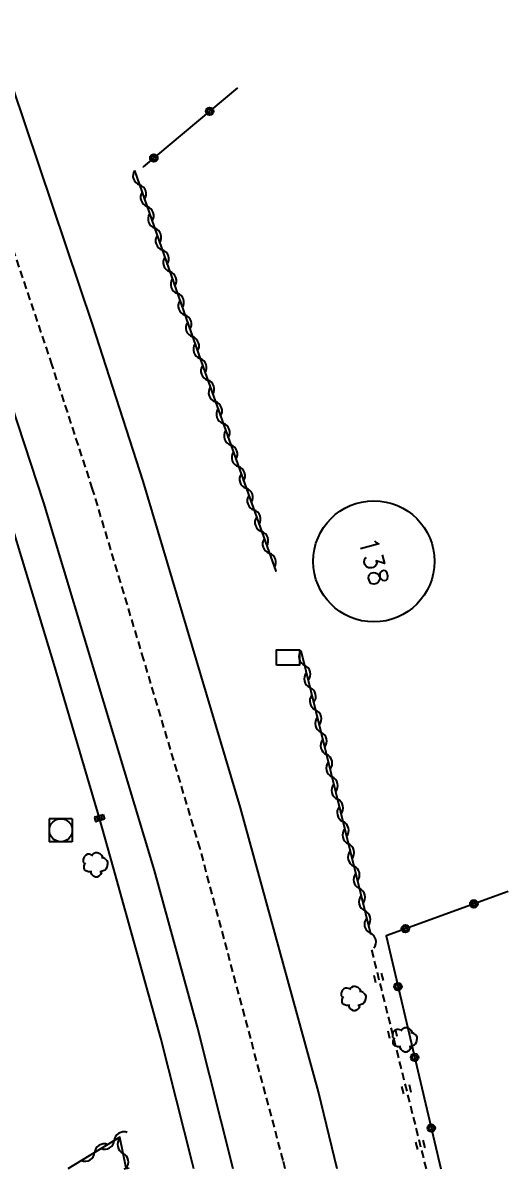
# Model space of a CAD drawing. Header units: millimetres. Extents: x 133016 to 134000, y 142000 to 143000.
# Drawn here: x 133369.8 to 133401.5, y 142000 to 142074.8 of the extents above; entities that cross this region are included whole.
import ezdxf
from ezdxf.enums import TextEntityAlignment as Align

# ---------------------------------------------------------------- set-up
doc = ezdxf.new("R2010")
doc.units = ezdxf.units.MM
doc.linetypes.add('DASHED', pattern=[0.75, 0.5, -0.25])
doc.layers.get('0').update_dxf_attribs({"linetype": 'CONTINUOUS'})
for name, color, linetype in [('W0001', 6, 'DASHED'), ('W0008', 7, 'CONTINUOUS'), ('W0112', 1, 'DASHED'), ('W0220', 5, 'DASHED'), ('W0300', 7, 'CONTINUOUS'), ('W0310', 3, 'CONTINUOUS'), ('W0322', 7, 'CONTINUOUS'), ('W0400', 7, 'CONTINUOUS'), ('W0420', 7, 'CONTINUOUS'), ('W0991', 7, 'CONTINUOUS'), ('W1102', 7, 'CONTINUOUS'), ('W1471', 7, 'CONTINUOUS')]:
    doc.layers.add(name, color=color, linetype=linetype)
doc.styles.get("Standard").update_dxf_attribs({"font": 'romans.shx', "width": 0.85})

# ---------------------------------------------------------------- blocks, each defined once
blk = doc.blocks.new('t310o')
at = {"color": 0, "linetype": 'Continuous'}
for centre, start, end in [((-0.5, 0.375), 216.8699, 323.1304), ((0.5, -0.375), 36.8699, 143.1303)]:
    blk.add_arc(centre, 0.625, start, end, dxfattribs=at)
blk = doc.blocks.new('t220o')
at = {"color": 0, "linetype": 'Continuous'}
for p, q in [((-0.25, 0.25), (0.25, 0.25)), ((-0.25, -0.25), (0.25, -0.25))]:
    blk.add_line(p, q, dxfattribs=at)
blk = doc.blocks.new('t322o')
at = {"color": 0, "linetype": 'Continuous'}
for radius in [0.25, 0.15]:
    blk.add_circle((0, 0), radius, dxfattribs=at)
blk = doc.blocks.new('T420')
for p, q in [((0.75, 0.75), (-0.75, 0.75)), ((-0.75, 0.75), (-0.75, -0.75)), ((0.75, 0.75), (0.75, -0.75)), ((0.75, -0.75), (-0.75, -0.75))]:
    blk.add_line(p, q)
blk.add_ellipse((0, 0), major_axis=(-0.53, 0.53), ratio=1, start_param=3.926991, end_param=10.210176)
blk = doc.blocks.new('T300')
for p, q in [((-0.171, 0.743), (-0.057, 0.8)), ((-0.057, 0.8), (0.057, 0.8)), ((0.057, 0.8), (0.229, 0.743)), ((-0.8, 0.514), (-0.857, 0.343)), ((-0.857, 0.343), (-0.857, 0.171)), ((-0.857, 0.171), (-0.743, 0.057)), ((-0.686, 0.629), (-0.8, 0.514)), ((-0.8, -0.057), (-0.743, 0.057)), ((-0.743, 0.057), (-0.686, 0.114)), ((-0.571, 0.686), (-0.686, 0.629)), ((-0.457, 0.686), (-0.571, 0.686)), ((-0.286, 0.629), (-0.457, 0.686)), ((-0.286, 0.629), (-0.171, 0.743)), ((-0.229, 0.571), (-0.286, 0.629)), ((0.229, 0.743), (0.343, 0.629)), ((0.343, 0.629), (0.4, 0.514)), ((0.457, 0.457), (0.343, 0.457)), ((0.4, 0.514), (0.4, 0.457)), ((0.571, 0.4), (0.457, 0.457)), ((0.571, 0.4), (0.686, 0.286)), ((0.686, 0.286), (0.743, 0.171)), ((0.743, 0.057), (0.686, -0.171)), ((0.743, 0.171), (0.743, 0.057)), ((-0.8, -0.171), (-0.8, -0.057)), ((-0.8, -0.229), (-0.8, -0.171)), ((-0.743, -0.343), (-0.8, -0.229)), ((-0.686, -0.4), (-0.743, -0.343)), ((-0.514, -0.457), (-0.686, -0.4)), ((-0.4, -0.457), (-0.514, -0.457)), ((-0.4, -0.457), (-0.343, -0.457)), ((-0.343, -0.457), (-0.343, -0.4)), ((-0.343, -0.514), (-0.343, -0.457)), ((-0.286, -0.629), (-0.343, -0.514)), ((-0.171, -0.743), (-0.286, -0.629)), ((-0.057, -0.8), (-0.171, -0.743)), ((0.171, -0.743), (0.057, -0.8)), ((0.229, -0.686), (0.171, -0.743)), ((0.286, -0.457), (0.229, -0.457)), ((0.286, -0.629), (0.229, -0.686)), ((0.457, -0.4), (0.286, -0.457)), ((0.343, -0.514), (0.286, -0.629)), ((0.343, -0.514), (0.343, -0.457)), ((0.571, -0.343), (0.457, -0.4)), ((0.629, -0.286), (0.571, -0.343)), ((0.686, -0.171), (0.629, -0.286)), ((0.057, -0.8), (-0.057, -0.8))]:
    blk.add_line(p, q)
blk = doc.blocks.new('T400')
for p, q in [((-0.15, 0.3), (0.15, 0.3)), ((-0.15, -0.25), (-0.15, 0.3)), ((-0.15, 0.15), (0.15, 0.15)), ((-0.15, 0), (0.15, 0)), ((0.15, 0.3), (0.15, -0.25)), ((-0.15, -0.15), (0.15, -0.15)), ((-0.15, -0.25), (-0.15, -0.3)), ((-0.15, -0.3), (0.15, -0.3)), ((0.15, -0.3), (0.15, -0.25))]:
    blk.add_line(p, q)
blk = doc.blocks.new('T1471')
at = {"color": 0, "linetype": 'Continuous', "flags": 128}
blk.add_lwpolyline([(-0.75, -0.5), (-0.75, 0.5), (0.75, 0.5), (0.75, -0.5), (-0.75, -0.5)], dxfattribs=at)

msp = doc.modelspace()

# ---------------------------------------------------------------- linework, layer by layer
at = {"layer": 'W0001'}
msp.add_lwpolyline([(133386.945, 142000), (133386.814, 142000.544), (133381.386, 142020.922), (133377.72, 142033.242), (133374.378, 142044.404), (133371.736, 142052.501), (133363.425, 142077.24), (133351.282, 142112.198), (133340.526, 142143.486), (133329.846, 142174.424), (133321.068, 142199.742), (133310.87, 142229.854), (133301.041, 142256.022), (133295.587, 142269.624), (133285.227, 142295.132), (133272.196, 142327.363), (133261.937, 142352.824), (133254.866, 142370.308), (133250.758, 142380.429), (133247.16, 142389.362), (133243.379, 142398.786), (133239.165, 142409.566), (133234.966, 142420.636), (133226.628, 142443.802)], dxfattribs=at)
at = {"layer": 'W0008'}
for points in [[(133390.33, 142000), (133389.117, 142005.032), (133384.019, 142023.587), (133377.685, 142044.909), (133374.384, 142055.102), (133369.14, 142070.723), (133366.561, 142078.358), (133345.093, 142140.306), (133325.595, 142196.609), (133313.916, 142230.23), (133310.315, 142240.248), (133304.98, 142254.246), (133302.445, 142260.555), (133295.552, 142277.686), (133287.999, 142296.351), (133288.488, 142296.545), (133287.375, 142299.347), (133288.697, 142301.325), (133285.298, 142309.766), (133276.766, 142330.818), (133274.82, 142335.693), (133271.638, 142343.642), (133262.27, 142366.754), (133261.698, 142368.124)], [(133383.556, 142000), (133381.211, 142009.254), (133378.425, 142019.486), (133371.198, 142043.51), (133366.133, 142058.908), (133360.254, 142076.227), (133354.87, 142091.773), (133346.882, 142114.609), (133342.128, 142128.448), (133338.024, 142140.699), (133330.342, 142163.001), (133323.894, 142181.76), (133317.582, 142199.875), (133307.714, 142228.298), (133308.185, 142228.481), (133302.42, 142244.244), (133297.759, 142256.209), (133290.821, 142273.508), (133284.366, 142289.245), (133277.236, 142306.668)], [(133380.985, 142000), (133380.872, 142000.447), (133378.823, 142008.542), (133375.722, 142019.737), (133374.821, 142022.913), (133371.877, 142032.939), (133371.877, 142032.939), (133369.057, 142042.187), (133363.496, 142059.178), (133357.775, 142076.007), (133354.09, 142086.623), (133352.705, 142090.567), (133344.905, 142113.075), (133339.914, 142127.412)]]:
    msp.add_lwpolyline(points, dxfattribs=at)
at = {"layer": 'W0112'}
for points in [[(133376.431, 142000), (133376.729, 142000.068), (133376.729, 142000.068), (133376.729, 142000.068), (133376.729, 142000.068), (133376.729, 142000.068), (133376.729, 142000.068), (133376.729, 142000.068), (133376.729, 142000.068), (133376.729, 142000.068), (133376.729, 142000.068), (133376.729, 142000.068), (133376.729, 142000.068), (133376.729, 142000.068), (133376.729, 142000.068), (133376.729, 142000.068), (133376.729, 142000.068), (133376.729, 142000.068), (133376.729, 142000.068), (133376.729, 142000.068), (133376.729, 142000.068), (133376.729, 142000.068), (133376.729, 142000.068), (133376.729, 142000.068), (133376.729, 142000.068), (133376.729, 142000.068), (133376.729, 142000.068), (133376.729, 142000.068), (133376.729, 142000.068), (133376.729, 142000.068), (133376.729, 142000.068), (133376.729, 142000.068), (133376.729, 142000.068), (133376.729, 142000.068), (133376.729, 142000.068), (133376.729, 142000.068), (133376.729, 142000.068), (133376.729, 142000.068), (133376.729, 142000.068), (133376.729, 142000.068), (133376.729, 142000.068), (133376.729, 142000.068), (133376.729, 142000.068), (133376.729, 142000.068), (133376.729, 142000.068), (133376.729, 142000.068), (133376.729, 142000.068), (133376.729, 142000.068), (133376.729, 142000.068), (133376.729, 142000.068), (133376.729, 142000.068), (133376.729, 142000.068), (133376.729, 142000.068), (133376.729, 142000.068), (133376.729, 142000.068), (133376.729, 142000.068), (133376.729, 142000.068), (133376.729, 142000.068), (133376.729, 142000.068), (133376.729, 142000.068), (133376.729, 142000.068), (133376.729, 142000.068), (133376.729, 142000.068), (133376.729, 142000.068), (133376.729, 142000.068), (133376.729, 142000.068), (133376.729, 142000.068), (133376.729, 142000.068), (133376.729, 142000.068), (133376.729, 142000.068), (133376.729, 142000.068), (133376.729, 142000.068), (133376.729, 142000.068), (133376.729, 142000.068), (133376.729, 142000.068), (133376.729, 142000.068), (133376.729, 142000.068), (133376.729, 142000.068), (133376.729, 142000.068), (133376.729, 142000.068), (133376.729, 142000.068), (133376.729, 142000.068), (133376.729, 142000.068), (133376.729, 142000.068), (133376.729, 142000.068), (133376.729, 142000.068), (133376.729, 142000.068), (133376.729, 142000.068), (133376.729, 142000.068), (133376.729, 142000.068), (133376.729, 142000.068), (133376.729, 142000.068), (133376.729, 142000.068), (133376.729, 142000.068), (133376.729, 142000.068), (133376.729, 142000.068), (133376.729, 142000.068), (133376.729, 142000.068), (133376.729, 142000.068)], [(133376.745, 142000), (133376.729, 142000.068), (133376.729, 142000.068), (133376.729, 142000.068), (133376.729, 142000.068), (133376.729, 142000.068), (133376.729, 142000.068), (133376.729, 142000.068), (133376.729, 142000.068), (133376.729, 142000.068), (133376.729, 142000.068), (133376.729, 142000.068), (133376.729, 142000.068), (133376.729, 142000.068), (133376.729, 142000.068), (133376.729, 142000.068), (133376.729, 142000.068), (133376.729, 142000.068), (133376.729, 142000.068), (133376.729, 142000.068), (133376.729, 142000.068), (133376.729, 142000.068), (133376.729, 142000.068), (133376.729, 142000.068), (133376.729, 142000.068), (133376.729, 142000.068), (133376.729, 142000.068), (133376.729, 142000.068), (133376.729, 142000.068), (133376.729, 142000.068), (133376.729, 142000.068), (133376.729, 142000.068), (133376.729, 142000.068), (133376.729, 142000.068), (133376.729, 142000.068), (133376.729, 142000.068), (133376.729, 142000.068), (133376.729, 142000.068), (133376.729, 142000.068), (133376.729, 142000.068), (133376.729, 142000.068), (133376.729, 142000.068), (133376.729, 142000.068), (133376.729, 142000.068), (133376.729, 142000.068), (133376.729, 142000.068), (133376.729, 142000.068), (133376.729, 142000.068), (133376.729, 142000.068), (133376.729, 142000.068), (133376.729, 142000.068), (133376.729, 142000.068), (133376.729, 142000.068), (133376.729, 142000.068), (133376.729, 142000.068), (133376.729, 142000.068), (133376.729, 142000.068), (133376.729, 142000.068), (133376.729, 142000.068), (133376.729, 142000.068), (133376.729, 142000.068), (133376.729, 142000.068), (133376.729, 142000.068), (133376.729, 142000.068), (133376.729, 142000.068), (133376.729, 142000.068), (133376.729, 142000.068), (133376.729, 142000.068), (133376.729, 142000.068), (133376.729, 142000.068), (133376.729, 142000.068), (133376.729, 142000.068), (133376.729, 142000.068), (133376.729, 142000.068), (133376.729, 142000.068), (133376.729, 142000.068), (133376.729, 142000.068), (133376.729, 142000.068), (133376.729, 142000.068), (133376.729, 142000.068), (133376.729, 142000.068), (133376.729, 142000.068), (133376.729, 142000.068), (133376.729, 142000.068), (133376.729, 142000.068), (133376.729, 142000.068), (133376.729, 142000.068), (133376.729, 142000.068), (133376.729, 142000.068), (133376.729, 142000.068), (133376.729, 142000.068), (133376.729, 142000.068), (133376.729, 142000.068), (133376.729, 142000.068), (133376.729, 142000.068), (133376.729, 142000.068), (133376.729, 142000.068), (133376.729, 142000.068), (133376.729, 142000.068), (133376.729, 142000.068), (133376.729, 142000.068)], [(133376.729, 142000.068), (133376.729, 142000.068), (133376.729, 142000.068), (133376.729, 142000.068), (133376.729, 142000.068), (133376.729, 142000.068), (133376.729, 142000.068), (133376.729, 142000.068), (133376.729, 142000.068), (133376.729, 142000.068), (133376.729, 142000.068), (133376.729, 142000.068), (133376.729, 142000.068), (133376.729, 142000.068), (133376.729, 142000.068), (133376.729, 142000.068), (133376.729, 142000.068), (133376.729, 142000.068), (133376.729, 142000.068), (133376.729, 142000.068)]]:
    msp.add_lwpolyline(points, dxfattribs=at)
at = {"layer": 'W0220'}
msp.add_line((133392.571, 142014.301), (133396.137, 142000), dxfattribs=at)
at = {"layer": 'W0310'}
for points in [[(133377.115, 142065.212), (133381.583, 142052.354), (133386.32, 142039.045), (133386.32, 142039.045), (133386.32, 142039.045), (133386.32, 142039.045), (133386.32, 142039.045), (133386.32, 142039.045), (133386.32, 142039.045), (133386.32, 142039.045), (133386.32, 142039.045), (133386.32, 142039.045), (133386.32, 142039.045), (133386.32, 142039.045), (133386.32, 142039.045), (133386.32, 142039.045), (133386.32, 142039.045), (133386.32, 142039.045), (133386.32, 142039.045), (133386.32, 142039.045), (133386.32, 142039.045), (133386.32, 142039.045), (133386.32, 142039.045), (133386.32, 142039.045), (133386.32, 142039.045), (133386.32, 142039.045), (133386.32, 142039.045), (133386.32, 142039.045), (133386.32, 142039.045), (133386.32, 142039.045), (133386.32, 142039.045), (133386.32, 142039.045), (133386.32, 142039.045), (133386.32, 142039.045), (133386.32, 142039.045), (133386.32, 142039.045), (133386.32, 142039.045), (133386.32, 142039.045), (133386.32, 142039.045), (133386.32, 142039.045), (133386.32, 142039.045), (133386.32, 142039.045), (133386.32, 142039.045), (133386.32, 142039.045), (133386.32, 142039.045), (133386.32, 142039.045), (133386.32, 142039.045), (133386.32, 142039.045), (133386.32, 142039.045), (133386.32, 142039.045), (133386.32, 142039.045), (133386.32, 142039.045), (133386.32, 142039.045), (133386.32, 142039.045), (133386.32, 142039.045), (133386.32, 142039.045), (133386.32, 142039.045), (133386.32, 142039.045), (133386.32, 142039.045), (133386.32, 142039.045), (133386.32, 142039.045), (133386.32, 142039.045), (133386.32, 142039.045), (133386.32, 142039.045), (133386.32, 142039.045), (133386.32, 142039.045), (133386.32, 142039.045), (133386.32, 142039.045), (133386.32, 142039.045), (133386.32, 142039.045), (133386.32, 142039.045), (133386.32, 142039.045), (133386.32, 142039.045), (133386.32, 142039.045), (133386.32, 142039.045), (133386.32, 142039.045), (133386.32, 142039.045), (133386.32, 142039.045), (133386.32, 142039.045), (133386.32, 142039.045), (133386.32, 142039.045), (133386.32, 142039.045), (133386.32, 142039.045), (133386.32, 142039.045), (133386.32, 142039.045), (133386.32, 142039.045), (133386.32, 142039.045), (133386.32, 142039.045), (133386.32, 142039.045), (133386.32, 142039.045), (133386.32, 142039.045), (133386.32, 142039.045), (133386.32, 142039.045), (133386.32, 142039.045), (133386.32, 142039.045), (133386.32, 142039.045), (133386.32, 142039.045), (133386.32, 142039.045), (133386.32, 142039.045), (133386.32, 142039.045), (133386.32, 142039.045)], [(133386.32, 142039.045), (133386.32, 142039.045), (133386.32, 142039.045), (133386.32, 142039.045), (133386.32, 142039.045), (133386.32, 142039.045), (133386.32, 142039.045), (133386.32, 142039.045), (133386.32, 142039.045), (133386.32, 142039.045), (133386.32, 142039.045), (133386.32, 142039.045), (133386.32, 142039.045), (133386.32, 142039.045), (133386.32, 142039.045), (133386.32, 142039.045), (133386.32, 142039.045), (133386.32, 142039.045), (133386.32, 142039.045), (133386.32, 142039.045)], [(133387.972, 142033.862), (133392.498, 142015.361), (133392.498, 142015.361), (133392.498, 142015.361), (133392.498, 142015.361), (133392.498, 142015.361), (133392.498, 142015.361), (133392.498, 142015.361), (133392.498, 142015.361), (133392.498, 142015.361), (133392.498, 142015.361), (133392.498, 142015.361), (133392.498, 142015.361), (133392.498, 142015.361), (133392.498, 142015.361), (133392.498, 142015.361), (133392.498, 142015.361), (133392.498, 142015.361), (133392.498, 142015.361), (133392.498, 142015.361), (133392.498, 142015.361), (133392.498, 142015.361), (133392.498, 142015.361), (133392.498, 142015.361), (133392.498, 142015.361), (133392.498, 142015.361), (133392.498, 142015.361), (133392.498, 142015.361), (133392.498, 142015.361), (133392.498, 142015.361), (133392.498, 142015.361), (133392.498, 142015.361), (133392.498, 142015.361), (133392.498, 142015.361), (133392.498, 142015.361), (133392.498, 142015.361), (133392.498, 142015.361), (133392.498, 142015.361), (133392.498, 142015.361), (133392.498, 142015.361), (133392.498, 142015.361), (133392.498, 142015.361), (133392.498, 142015.361), (133392.498, 142015.361), (133392.498, 142015.361), (133392.498, 142015.361), (133392.498, 142015.361), (133392.498, 142015.361), (133392.498, 142015.361), (133392.498, 142015.361), (133392.498, 142015.361), (133392.498, 142015.361), (133392.498, 142015.361), (133392.498, 142015.361), (133392.498, 142015.361), (133392.498, 142015.361), (133392.498, 142015.361), (133392.498, 142015.361), (133392.498, 142015.361), (133392.498, 142015.361), (133392.498, 142015.361), (133392.498, 142015.361), (133392.498, 142015.361), (133392.498, 142015.361), (133392.498, 142015.361), (133392.498, 142015.361), (133392.498, 142015.361), (133392.498, 142015.361), (133392.498, 142015.361), (133392.498, 142015.361), (133392.498, 142015.361), (133392.498, 142015.361), (133392.498, 142015.361), (133392.498, 142015.361), (133392.498, 142015.361), (133392.498, 142015.361), (133392.498, 142015.361), (133392.498, 142015.361), (133392.498, 142015.361), (133392.498, 142015.361), (133392.498, 142015.361), (133392.498, 142015.361), (133392.498, 142015.361), (133392.498, 142015.361), (133392.498, 142015.361), (133392.498, 142015.361), (133392.498, 142015.361), (133392.498, 142015.361), (133392.498, 142015.361), (133392.498, 142015.361), (133392.498, 142015.361), (133392.498, 142015.361), (133392.498, 142015.361), (133392.498, 142015.361), (133392.498, 142015.361), (133392.498, 142015.361), (133392.498, 142015.361), (133392.498, 142015.361), (133392.498, 142015.361), (133392.498, 142015.361), (133392.498, 142015.361)], [(133392.498, 142015.361), (133392.498, 142015.361), (133392.498, 142015.361), (133392.498, 142015.361), (133392.498, 142015.361), (133392.498, 142015.361), (133392.498, 142015.361), (133392.498, 142015.361), (133392.498, 142015.361), (133392.498, 142015.361), (133392.498, 142015.361), (133392.498, 142015.361), (133392.498, 142015.361), (133392.498, 142015.361), (133392.498, 142015.361), (133392.498, 142015.361), (133392.498, 142015.361), (133392.498, 142015.361), (133392.498, 142015.361), (133392.498, 142015.361)], [(133376.558, 142000.041), (133376.143, 142002.075), (133372.767, 142000)]]:
    msp.add_lwpolyline(points, dxfattribs=at)
at = {"layer": 'W0322'}
for points in [[(133383.831, 142070.599), (133377.675, 142065.438), (133377.675, 142065.438), (133377.675, 142065.438), (133377.675, 142065.438), (133377.675, 142065.438), (133377.675, 142065.438), (133377.675, 142065.438), (133377.675, 142065.438), (133377.675, 142065.438), (133377.675, 142065.438), (133377.675, 142065.438), (133377.675, 142065.438), (133377.675, 142065.438), (133377.675, 142065.438), (133377.675, 142065.438), (133377.675, 142065.438), (133377.675, 142065.438), (133377.675, 142065.438), (133377.675, 142065.438), (133377.675, 142065.438), (133377.675, 142065.438), (133377.675, 142065.438), (133377.675, 142065.438), (133377.675, 142065.438), (133377.675, 142065.438), (133377.675, 142065.438), (133377.675, 142065.438), (133377.675, 142065.438), (133377.675, 142065.438), (133377.675, 142065.438), (133377.675, 142065.438), (133377.675, 142065.438), (133377.675, 142065.438), (133377.675, 142065.438), (133377.675, 142065.438), (133377.675, 142065.438), (133377.675, 142065.438), (133377.675, 142065.438), (133377.675, 142065.438), (133377.675, 142065.438), (133377.675, 142065.438), (133377.675, 142065.438), (133377.675, 142065.438), (133377.675, 142065.438), (133377.675, 142065.438), (133377.675, 142065.438), (133377.675, 142065.438), (133377.675, 142065.438), (133377.675, 142065.438), (133377.675, 142065.438), (133377.675, 142065.438), (133377.675, 142065.438), (133377.675, 142065.438), (133377.675, 142065.438), (133377.675, 142065.438), (133377.675, 142065.438), (133377.675, 142065.438), (133377.675, 142065.438), (133377.675, 142065.438), (133377.675, 142065.438), (133377.675, 142065.438), (133377.675, 142065.438), (133377.675, 142065.438), (133377.675, 142065.438), (133377.675, 142065.438), (133377.675, 142065.438), (133377.675, 142065.438), (133377.675, 142065.438), (133377.675, 142065.438), (133377.675, 142065.438), (133377.675, 142065.438), (133377.675, 142065.438), (133377.675, 142065.438), (133377.675, 142065.438), (133377.675, 142065.438), (133377.675, 142065.438), (133377.675, 142065.438), (133377.675, 142065.438), (133377.675, 142065.438), (133377.675, 142065.438), (133377.675, 142065.438), (133377.675, 142065.438), (133377.675, 142065.438), (133377.675, 142065.438), (133377.675, 142065.438), (133377.675, 142065.438), (133377.675, 142065.438), (133377.675, 142065.438), (133377.675, 142065.438), (133377.675, 142065.438), (133377.675, 142065.438), (133377.675, 142065.438), (133377.675, 142065.438), (133377.675, 142065.438), (133377.675, 142065.438), (133377.675, 142065.438), (133377.675, 142065.438), (133377.675, 142065.438), (133377.675, 142065.438), (133377.675, 142065.438)], [(133377.675, 142065.438), (133377.675, 142065.438), (133377.675, 142065.438), (133377.675, 142065.438), (133377.675, 142065.438), (133377.675, 142065.438), (133377.675, 142065.438), (133377.675, 142065.438), (133377.675, 142065.438), (133377.675, 142065.438), (133377.675, 142065.438), (133377.675, 142065.438), (133377.675, 142065.438), (133377.675, 142065.438), (133377.675, 142065.438), (133377.675, 142065.438), (133377.675, 142065.438), (133377.675, 142065.438), (133377.675, 142065.438), (133377.675, 142065.438)], [(133401.481, 142018.125), (133393.519, 142015.224), (133397.098, 142000)]]:
    msp.add_lwpolyline(points, dxfattribs=at)
at = {"layer": 'W1102'}
msp.add_circle((133392.727, 142039.681), 3.955, dxfattribs=at)

# ---------------------------------------------------------------- block references
at = {"layer": 'W0220', "rotation": 284.0029826487267}
for p in [(133393.025, 142012.482), (133393.932, 142008.843), (133394.84, 142005.205), (133395.747, 142001.566)]:
    msp.add_blockref('t220o', p, dxfattribs=at)
at = {"layer": 'W0300'}
for p in [(133374.616, 142019.862), (133391.451, 142011.13), (133394.793, 142008.431)]:
    msp.add_blockref('T300', p, dxfattribs=at)
at = {"layer": 'W0310'}
for p, rotation in [((133377.443, 142064.267), 289.1617408033093), ((133377.936, 142062.851), 289.1617408033093), ((133378.428, 142061.434), 289.1617408033093), ((133378.92, 142060.017), 289.1617408033093), ((133379.413, 142058.6), 289.1617408033093), ((133379.905, 142057.183), 289.1617408033093), ((133380.397, 142055.766), 289.1617408033093), ((133380.89, 142054.349), 289.1617408033093), ((133381.382, 142052.932), 289.1617408033093), ((133381.881, 142051.518), 289.5919240260537), ((133382.384, 142050.104), 289.5919240260537), ((133382.887, 142048.691), 289.5919240260537), ((133383.39, 142047.278), 289.5919240260537), ((133383.893, 142045.865), 289.5919240260537), ((133384.396, 142044.452), 289.5919240260537), ((133384.899, 142043.039), 289.5919240260537), ((133385.402, 142041.625), 289.5919240260537), ((133385.905, 142040.212), 289.5919240260537), ((133388.21, 142032.891), 283.746537341742), ((133388.566, 142031.434), 283.746537341742), ((133388.923, 142029.977), 283.746537341742), ((133389.279, 142028.52), 283.746537341742), ((133389.635, 142027.063), 283.746537341742), ((133389.992, 142025.605), 283.746537341742), ((133390.348, 142024.148), 283.746537341742), ((133390.705, 142022.691), 283.746537341742), ((133391.061, 142021.234), 283.746537341742), ((133391.418, 142019.777), 283.746537341742), ((133391.774, 142018.32), 283.746537341742), ((133392.13, 142016.863), 283.746537341742), ((133392.487, 142015.406), 283.746537341742), ((133375.782, 142001.853), 211.5749389709288), ((133374.504, 142001.068), 211.5749389709288), ((133376.358, 142001.021), 101.53189445455)]:
    msp.add_blockref('t310o', p, dxfattribs=dict(at, rotation=rotation))
at = {"layer": 'W0322'}
for p, rotation in [((133382.011, 142069.073), 219.9754187645756), ((133378.371, 142066.021), 219.9754187645756), ((133399.25, 142017.312), 200.0195551999036), ((133394.787, 142015.686), 200.0195551999036), ((133394.297, 142011.913), 283.2282523334626), ((133395.384, 142007.289), 283.2282523334626), ((133396.471, 142002.665), 283.2282523334626)]:
    msp.add_blockref('t322o', p, dxfattribs=dict(at, rotation=rotation))
at = {"layer": 'W0400', "rotation": 285.8433293661855}
msp.add_blockref('T400', (133374.821, 142022.913), dxfattribs=at)
at = {"layer": 'W0420'}
msp.add_blockref('T420', (133372.303, 142022.121), dxfattribs=at)
at = {"layer": 'W1471'}
msp.add_blockref('T1471', (133387.126, 142033.399), dxfattribs=at)

# ---------------------------------------------------------------- texts
at = {"layer": 'W0991'}
msp.add_text('138', height=1.25, rotation=285.34231, dxfattribs=at).set_placement((133392.727, 142039.681), align=Align.MIDDLE)

doc.saveas('drawing.dxf')
